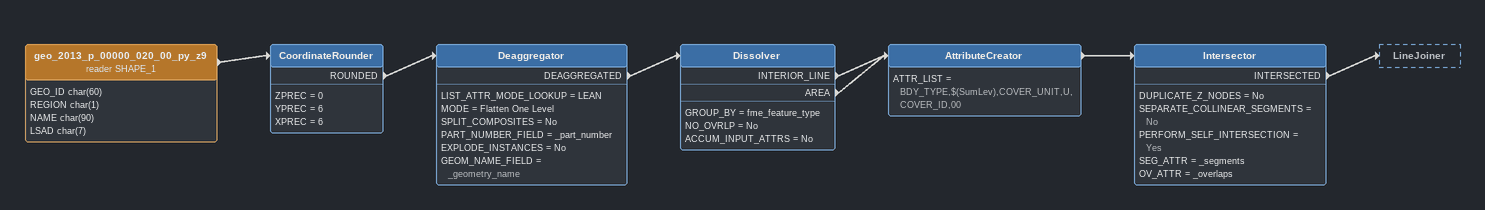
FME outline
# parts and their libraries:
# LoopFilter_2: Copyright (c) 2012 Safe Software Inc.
geo_2013_p_00000_020_00_py_z9 (reader SHAPE_1)
    attributes: GEO_ID char(60), REGION char(1), NAME char(90), LSAD char(7)
    -> CoordinateRounder
CoordinateRounder
    ZPREC = 0
    YPREC = 6
    XPREC = 6
    ROUNDED -> Deaggregator
Deaggregator
    LIST_ATTR_MODE_LOOKUP = LEAN
    MODE = Flatten One Level
    SPLIT_COMPOSITES = No
    PART_NUMBER_FIELD = _part_number
    EXPLODE_INSTANCES = No
    GEOM_NAME_FIELD = _geometry_name
    DEAGGREGATED -> Dissolver
Dissolver
    GROUP_BY = fme_feature_type
    NO_OVRLP = No
    ACCUM_INPUT_ATTRS = No
    INTERIOR_LINE -> AttributeCreator
    AREA -> AttributeCreator
AttributeCreator
    ATTR_LIST = BDY_TYPE,$(SumLev),COVER_UNIT,U,COVER_ID,00
    -> Intersector
Intersector
    DUPLICATE_Z_NODES = No
    SEPARATE_COLLINEAR_SEGMENTS = No
    PERFORM_SELF_INTERSECTION = Yes
    SEG_ATTR = _segments
    OV_ATTR = _overlaps
    INTERSECTED -> LineJoiner
